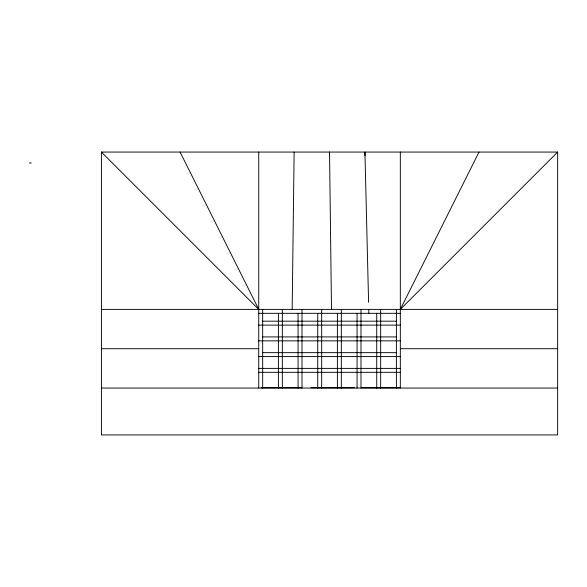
<?xml version="1.0" encoding="UTF-8"?>
<svg xmlns="http://www.w3.org/2000/svg" width="587" height="587" viewBox="0 0 587 587"><rect width="100%" height="100%" fill="white"/><g stroke="black" fill="none" stroke-linecap="round" stroke-linejoin="round"><path stroke-width="0.88" d="M292.165 309.386L294.131 152.062M478.992 152.062L400.327 309.386L557.65 152.062L557.65 434.938L101.412 434.938L101.412 152.062L557.65 152.062M29.35 162.966L31.316 162.966M101.412 309.386L557.65 309.386M258.735 313.319L400.327 313.319M262.668 321.184L396.394 321.184M258.735 325.117L400.327 325.117M262.668 336.916L396.394 336.916M258.735 340.849L400.327 340.849M101.412 348.715L258.735 348.715M400.327 348.715L557.65 348.715M262.668 352.655L396.394 352.655M258.735 356.588L400.327 356.588M258.735 368.387L400.327 368.387M258.735 372.319L400.327 372.319M261.046 387.736L301.755 387.736M310.912 387.736L354.357 387.736M361.952 387.736L399.725 387.736M101.412 388.051L557.65 388.051M101.412 152.062L258.735 309.386L180.077 152.062M365.019 155.724L364.931 152.062L368.592 302.327M368.775 309.657L368.863 313.319M331.501 309.386L329.534 152.062L329.534 155.724M400.327 152.062L400.327 388.051M396.394 309.386L396.394 388.051M380.662 309.386L380.662 388.051M376.729 313.319L376.729 388.051M360.998 309.386L360.998 388.051M357.065 313.319L357.065 388.051M341.333 309.386L341.333 388.051M337.4 313.319L337.4 388.051M321.669 309.386L321.669 388.051M317.736 313.319L317.736 388.051M302.004 309.386L302.004 388.051M298.071 313.319L298.071 388.051M282.332 309.386L282.332 388.051M278.399 313.319L278.399 388.051M262.668 309.386L262.668 388.051M258.735 152.062L258.735 388.051"/></g></svg>
